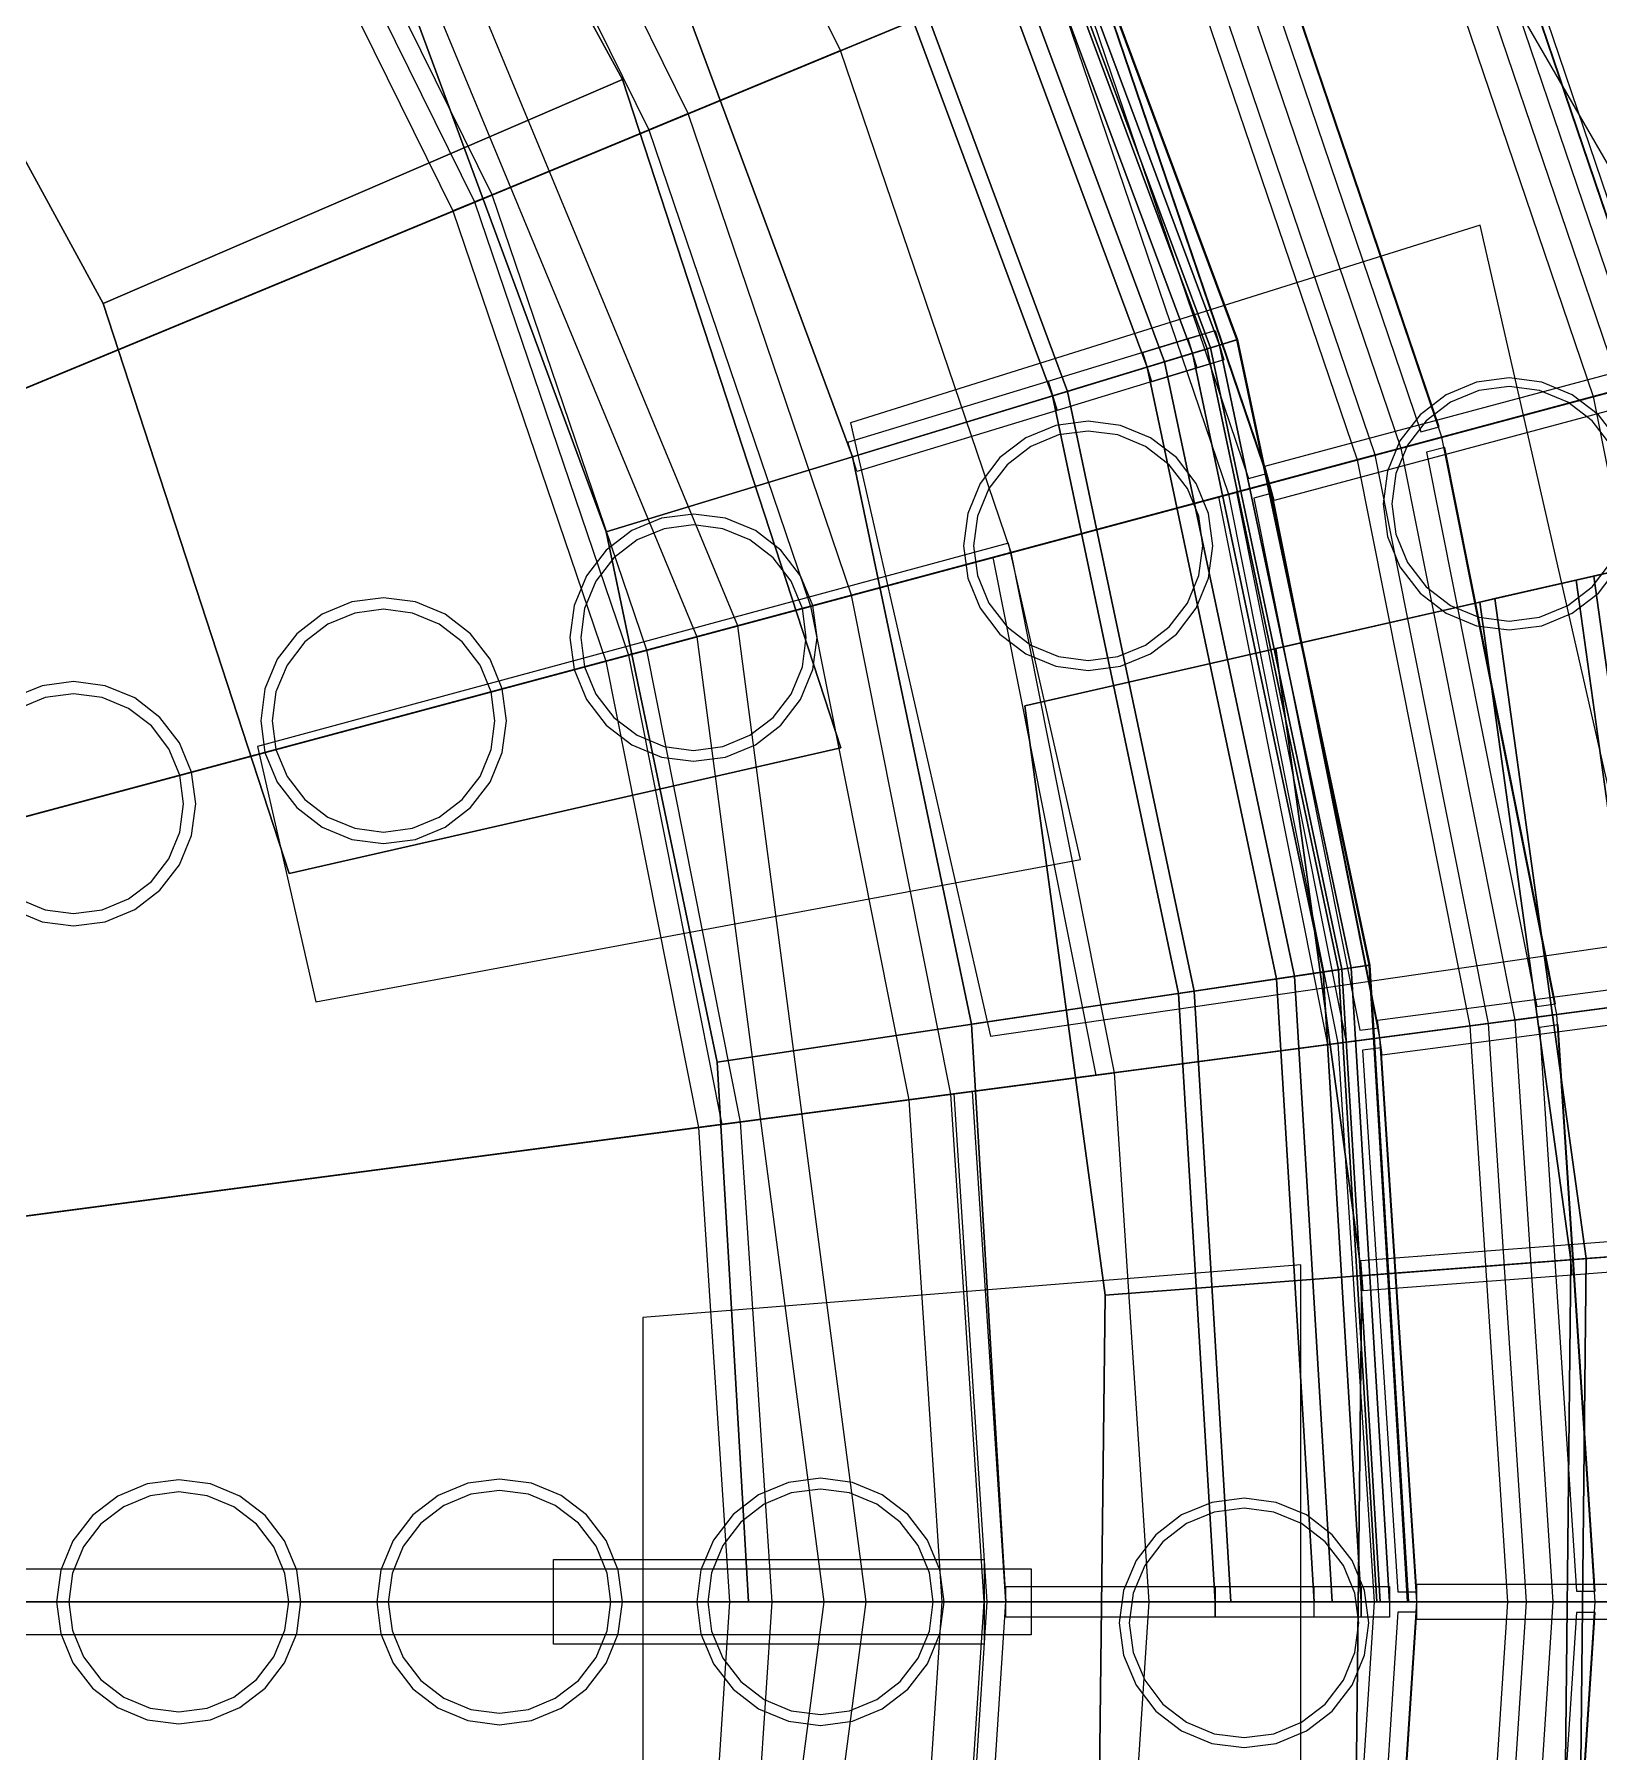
# Model space of a CAD drawing. Header units: millimetres. Extents: x -52000 to 54854, y -52000 to 53750.
# Drawn here: x 12471 to 19107, y -635 to 6650 of the extents above; entities that cross this region are included whole.
import ezdxf

# ---------------------------------------------------------------- set-up
doc = ezdxf.new("R2010")
doc.units = ezdxf.units.MM
for name, color, linetype, lineweight in [('D-BMK-AXIS', 7, 'Continuous', 13), ('D-STR-DECK', 7, 'Continuous', 25), ('D-STR-STRC', 7, 'Continuous', 25)]:
    doc.layers.add(name, color=color, linetype=linetype, lineweight=lineweight)

msp = doc.modelspace()

# ---------------------------------------------------------------- linework, layer by layer
at = {"layer": 'D-BMK-AXIS'}
msp.add_line((-52000, 0), (52000, 0), dxfattribs=at)
msp.add_lwpolyline([(0, 39259.8), (-34000, -19629.9), (34000, -19629.9)], close=True, dxfattribs=at)
at = {"layer": 'D-STR-DECK'}
for points in [[(5543.3, 2296.1), (26700.1, 11059.6), (25028.1, 14450), (5196.2, 3000)], [(5543.3, 2296.1), (21711.2, 8993.1), (20351.6, 11750), (5196.2, 3000)], [(5795.6, 1552.9), (27915.3, 7479.9), (26700.1, 11059.6), (5543.3, 2296.1)], [(5543.3, 2296.1), (20120.6, 8334.2), (18860.6, 10889.2), (5196.2, 3000)], [(5543.3, 2296.1), (18530, 7675.4), (17369.6, 10028.4), (5196.2, 3000)], [(4619.4, 1913.4), (17368.9, 7194.4), (16281.3, 9400), (4330.1, 2500)], [(12762.1, 5508.1), (14965.6, 6459.2), (13537.9, 9078.3), (11544.6, 7741.6)], [(14965.6, 6459.2), (14965.6, 6459.2), (13537.9, 9078.3), (13537.9, 9078.3)], [(5795.6, 1552.9), (22699.3, 6082.2), (21711.2, 8993.1), (5543.3, 2296.1)], [(4619.4, 1913.4), (15890.7, 6582.2), (14895.6, 8600), (4330.1, 2500)], [(5795.6, 1552.9), (21036.3, 5636.7), (20120.6, 8334.2), (5543.3, 2296.1)], [(15077.7, 6245.4), (15244, 6314.3), (14289.4, 8250), (14133.5, 8160)], [(5795.6, 1552.9), (15454.8, 4141.1), (13856.4, 8000), (5196.2, 3000)], [(15280.9, 4094.5), (15454.8, 4141.1), (13856.4, 8000), (13700.5, 7910)], [(17571.5, 5354.6), (17265.4, 5261.3), (16334.5, 7763.6), (16623.5, 7901)], [(17459.6, 5320.5), (17574.4, 5355.4), (16626.3, 7902.3), (16517.9, 7850.8)], [(17574.4, 5355.4), (17498.3, 5332.2), (16554.4, 7868.1), (16626.3, 7902.3)], [(17498.3, 5332.2), (17571.5, 5354.6), (16623.5, 7901), (16554.4, 7868.1)], [(4619.4, 1913.4), (14412.5, 5969.9), (13510, 7800), (4330.1, 2500)], [(14246.2, 5901), (14412.5, 5969.9), (13510, 7800), (13354.1, 7710)], [(14338.6, 5939.2), (14412.5, 5969.9), (13510, 7800), (13440.7, 7760)], [(17383.5, 5297.3), (16790.5, 5116.5), (15886, 7550.5), (16446, 7816.6)], [(16853.5, 5135.7), (17446.5, 5316.5), (16505.5, 7844.9), (15945.5, 7578.8)], [(17192.2, 5239), (17498.3, 5332.2), (16554.4, 7868.1), (16265.4, 7730.8)], [(17498.3, 5332.2), (17383.5, 5297.3), (16446, 7816.6), (16554.4, 7868.1)], [(17383.5, 5297.3), (17459.6, 5320.5), (16517.9, 7850.8), (16446, 7816.6)], [(17446.5, 5316.5), (17383.5, 5297.3), (16446, 7816.6), (16505.5, 7844.9)], [(12762.1, 5508.1), (12762.1, 5508.1), (11544.6, 7741.6), (11544.6, 7741.6)], [(14896.4, 4539.4), (17192.2, 5239), (16265.4, 7730.8), (14097.8, 6700.5)], [(17265.4, 5261.3), (17192.2, 5239), (16265.4, 7730.8), (16334.5, 7763.6)], [(17192.2, 5239), (17192.2, 5239), (16265.4, 7730.8), (16265.4, 7730.8)], [(5795.6, 1552.9), (19373.3, 5191.1), (18530, 7675.4), (5543.3, 2296.1)], [(19083.5, 5113.4), (19402.3, 5198.8), (18557.7, 7686.9), (18252.8, 7560.6)], [(19199.4, 5144.5), (19373.3, 5191.1), (18530, 7675.4), (18363.7, 7606.5)], [(16790.5, 5116.5), (16853.5, 5135.7), (15945.5, 7578.8), (15886, 7550.5)], [(19283.8, 5215.8), (19361, 5236.7), (18548, 7631.7), (18474, 7601.3)], [(16790.5, 5116.5), (15941, 4857.7), (15084, 7169.3), (15886, 7550.5)], [(16790.5, 5116.5), (16790.5, 5116.5), (15886, 7550.5), (15886, 7550.5)], [(5948.7, 783.2), (28652.8, 3772.2), (27915.3, 7479.9), (5795.6, 1552.9)], [(18268.2, 4894.9), (18442, 4941.5), (17639.3, 7306.4), (17473, 7237.5)], [(18353.1, 4964.1), (18430.3, 4985), (17656.4, 7264.8), (17582.5, 7234.4)], [(4829.6, 1294.1), (18159.4, 4865.8), (17368.9, 7194.4), (4619.4, 1913.4)], [(15941, 4857.7), (15941, 4857.7), (15084, 7169.3), (15084, 7169.3)], [(18082.1, 4845.1), (18159.4, 4865.8), (17368.9, 7194.4), (17295, 7163.8)], [(17536.5, 4698.9), (17710.3, 4745.5), (16939.4, 7016.5), (16773.1, 6947.7)], [(17621.9, 4766.3), (17699.1, 4787.2), (16955.9, 6976.6), (16881.9, 6946.2)], [(14896.4, 4539.4), (14896.4, 4539.4), (14097.8, 6700.5), (14097.8, 6700.5)], [(4829.6, 1294.1), (16613.9, 4451.7), (15890.7, 6582.2), (4619.4, 1913.4)], [(17690.9, 4817.9), (24342.8, 6600.3), (24381.6, 6455.4), (17729.7, 4673)], [(12762.1, 5508.1), (14965.6, 6459.2), (14965.6, 6459.2), (12762.1, 5508.1)], [(13552.1, 3090.2), (15892.1, 3623.8), (14965.6, 6459.2), (12762.1, 5508.1)], [(12762.1, 5508.1), (14965.6, 6459.2), (14965.6, 6459.2), (12762.1, 5508.1)], [(15892.1, 3623.8), (15892.1, 3623.8), (14965.6, 6459.2), (14965.6, 6459.2)], [(15763.9, 4223.9), (15937.8, 4270.5), (15244, 6314.3), (15077.7, 6245.4)], [(5948.7, 783.2), (23299, 3067.4), (22699.3, 6082.2), (5795.6, 1552.9)], [(4829.6, 1294.1), (15068.4, 4037.6), (14412.5, 5969.9), (4619.4, 1913.4)], [(14894.6, 3991), (15068.4, 4037.6), (14412.5, 5969.9), (14246.2, 5901)], [(14991.2, 4016.9), (15068.4, 4037.6), (14412.5, 5969.9), (14338.6, 5939.2)], [(16526.7, 2399.6), (19297.6, 2802), (18604.8, 5840.6), (15933.3, 5002)], [(5948.7, 783.2), (21592, 2842.6), (21036.3, 5636.7), (5795.6, 1552.9)], [(13552.1, 3090.2), (13552.1, 3090.2), (12762.1, 5508.1), (12762.1, 5508.1)], [(17173.3, 5301.1), (17479.4, 5394.4), (17517.3, 5270.1), (17211.2, 5176.8)], [(17517.3, 5270.1), (17402.5, 5235.1), (17364.6, 5359.4), (17479.4, 5394.4)], [(17402.5, 5235.1), (16809.4, 5054.4), (16771.5, 5178.7), (17364.6, 5359.4)], [(17192.2, 5239), (17498.3, 5332.2), (17571.5, 5354.6), (17265.4, 5261.3)], [(17192.2, 5239), (17498.3, 5332.2), (17571.5, 5354.6), (17265.4, 5261.3)], [(17740.6, 2643), (18057.1, 2690.2), (17498.3, 5332.2), (17192.2, 5239)], [(18132.8, 2701.5), (17816.3, 2654.3), (17265.4, 5261.3), (17571.5, 5354.6)], [(17498.3, 5332.2), (17383.5, 5297.3), (17459.6, 5320.5), (17574.4, 5355.4)], [(17498.3, 5332.2), (17383.5, 5297.3), (17459.6, 5320.5), (17574.4, 5355.4)], [(18057.1, 2690.2), (17938.4, 2672.5), (17383.5, 5297.3), (17498.3, 5332.2)], [(17938.4, 2672.5), (18017.1, 2684.2), (17459.6, 5320.5), (17383.5, 5297.3)], [(18017.1, 2684.2), (18135.8, 2701.9), (17574.4, 5355.4), (17459.6, 5320.5)], [(18135.8, 2701.9), (18057.1, 2690.2), (17498.3, 5332.2), (17574.4, 5355.4)], [(18057.1, 2690.2), (18132.8, 2701.5), (17571.5, 5354.6), (17498.3, 5332.2)], [(17383.5, 5297.3), (16790.5, 5116.5), (16853.5, 5135.7), (17446.5, 5316.5)], [(17383.5, 5297.3), (16790.5, 5116.5), (16853.5, 5135.7), (17446.5, 5316.5)], [(17938.4, 2672.5), (17325.1, 2581.1), (16790.5, 5116.5), (17383.5, 5297.3)], [(17390.3, 2590.9), (18003.5, 2682.2), (17446.5, 5316.5), (16853.5, 5135.7)], [(17816.3, 2654.3), (17740.6, 2643), (17192.2, 5239), (17265.4, 5261.3)], [(18003.5, 2682.2), (17938.4, 2672.5), (17383.5, 5297.3), (17446.5, 5316.5)], [(5948.7, 783.2), (19885.1, 2617.9), (19373.3, 5191.1), (5795.6, 1552.9)], [(14896.4, 4539.4), (17192.2, 5239), (17192.2, 5239), (14896.4, 4539.4)], [(15366.8, 2289.4), (17740.6, 2643), (17192.2, 5239), (14896.4, 4539.4)], [(14896.4, 4539.4), (17192.2, 5239), (17192.2, 5239), (14896.4, 4539.4)], [(16809.4, 5054.4), (15960, 4795.5), (15922.1, 4919.9), (16771.5, 5178.7)], [(17740.6, 2643), (17740.6, 2643), (17192.2, 5239), (17192.2, 5239)], [(19587.7, 2578.8), (19914.9, 2621.8), (19402.3, 5198.8), (19083.5, 5113.4)], [(16790.5, 5116.5), (15941, 4857.7), (15941, 4857.7), (16790.5, 5116.5)], [(17325.1, 2581.1), (16446.8, 2450.3), (15941, 4857.7), (16790.5, 5116.5)], [(16790.5, 5116.5), (15941, 4857.7), (15941, 4857.7), (16790.5, 5116.5)], [(17325.1, 2581.1), (17390.3, 2590.9), (16853.5, 5135.7), (16790.5, 5116.5)], [(17325.1, 2581.1), (17325.1, 2581.1), (16790.5, 5116.5), (16790.5, 5116.5)], [(18750.8, 2468.6), (18929.3, 2492.1), (18442, 4941.5), (18268.2, 4894.9)], [(18844.1, 2526.1), (18923.3, 2536.7), (18453.6, 4898.1), (18376.3, 4877.5)], [(4957.2, 652.6), (18639.2, 2453.9), (18159.4, 4865.8), (4829.6, 1294.1)], [(16446.8, 2450.3), (16446.8, 2450.3), (15941, 4857.7), (15941, 4857.7)], [(18559.8, 2443.5), (18639.2, 2453.9), (18159.4, 4865.8), (18082.1, 4845.1)], [(17999.8, 2369.7), (18178.2, 2393.2), (17710.3, 4745.5), (17536.5, 4698.9)], [(17957, 2364.1), (18036.4, 2374.5), (17572.1, 4708.4), (17494.8, 4687.7)], [(18093.2, 2425.4), (18172.5, 2436), (17721.5, 4703.7), (17644.1, 4683.2)], [(15366.8, 2289.4), (15366.8, 2289.4), (14896.4, 4539.4), (14896.4, 4539.4)], [(4957.2, 652.6), (17052.9, 2245.1), (16613.9, 4451.7), (4829.6, 1294.1)], [(13664.9, 2545.8), (16909.1, 3150.2), (16603.2, 4491.4), (13417.7, 3629.7)], [(16973.5, 2234.6), (17052.9, 2245.1), (16613.9, 4451.7), (16536.7, 4431)], [(19207, 4379.6), (18602.5, 4241.8), (18666.7, 4256.4), (19271.2, 4394.3)], [(19606.4, 1498.8), (18988.2, 1451.5), (18602.5, 4241.8), (19207, 4379.6)], [(19053.9, 1456.5), (19672.1, 1503.8), (19271.2, 4394.3), (18666.7, 4256.4)], [(19012, 4335.2), (19324, 4406.3), (19398.6, 4423.3), (19086.6, 4352.2)], [(19407, 1483.5), (19726.1, 1507.9), (19324, 4406.3), (19012, 4335.2)], [(19802.4, 1513.8), (19483.3, 1489.4), (19086.6, 4352.2), (19398.6, 4423.3)], [(16672.1, 3801.6), (19012, 4335.2), (19012, 4335.2), (16672.1, 3801.6)], [(17014, 1300.6), (19407, 1483.5), (19012, 4335.2), (16672.1, 3801.6)], [(19483.3, 1489.4), (19407, 1483.5), (19012, 4335.2), (19086.6, 4352.2)], [(19407, 1483.5), (19407, 1483.5), (19012, 4335.2), (19012, 4335.2)], [(16180.4, 2130.2), (16358.8, 2153.7), (15937.8, 4270.5), (15763.9, 4223.9)], [(18602.5, 4241.8), (17736.7, 4044.4), (17736.7, 4044.4), (18602.5, 4241.8)], [(18988.2, 1451.5), (18102.8, 1383.8), (17736.7, 4044.4), (18602.5, 4241.8)], [(18988.2, 1451.5), (19053.9, 1456.5), (18666.7, 4256.4), (18602.5, 4241.8)], [(18988.2, 1451.5), (18988.2, 1451.5), (18602.5, 4241.8), (18602.5, 4241.8)], [(6000, 0), (16000, 0), (15454.8, 4141.1), (5795.6, 1552.9)], [(15820, 0), (16000, 0), (15454.8, 4141.1), (15280.9, 4094.5)], [(4957.2, 652.6), (15466.5, 2036.2), (15068.4, 4037.6), (4829.6, 1294.1)], [(15288.1, 2012.7), (15466.5, 2036.2), (15068.4, 4037.6), (14894.6, 3991)], [(15387.2, 2025.8), (15466.5, 2036.2), (15068.4, 4037.6), (14991.2, 4016.9)], [(18102.8, 1383.8), (18102.8, 1383.8), (17736.7, 4044.4), (17736.7, 4044.4)], [(17014, 1300.6), (17014, 1300.6), (16672.1, 3801.6), (16672.1, 3801.6)], [(6000, 0), (28900, 0), (28652.8, 3772.2), (5948.7, 783.2)], [(13552.1, 3090.2), (15892.1, 3623.8), (15892.1, 3623.8), (13552.1, 3090.2)], [(18168.4, 2467.6), (24996.1, 3366.4), (25015.7, 3217.7), (18188, 2318.9)], [(6000, 0), (23500, 0), (23299, 3067.4), (5948.7, 783.2)], [(6000, 0), (21778.4, 0), (21592, 2842.6), (5948.7, 783.2)], [(17740.6, 2643), (18057.1, 2690.2), (18132.8, 2701.5), (17816.3, 2654.3)], [(17740.6, 2643), (18057.1, 2690.2), (18132.8, 2701.5), (17816.3, 2654.3)], [(18296.5, 0), (17976.5, 0), (17816.3, 2654.3), (18132.8, 2701.5)], [(18057.1, 2690.2), (17938.4, 2672.5), (18017.1, 2684.2), (18135.8, 2701.9)], [(18057.1, 2690.2), (17938.4, 2672.5), (18017.1, 2684.2), (18135.8, 2701.9)], [(18179.6, 0), (18299.6, 0), (18135.8, 2701.9), (18017.1, 2684.2)], [(18299.6, 0), (18220, 0), (18057.1, 2690.2), (18135.8, 2701.9)], [(18220, 0), (18296.5, 0), (18132.8, 2701.5), (18057.1, 2690.2)], [(15366.8, 2289.4), (17740.6, 2643), (17740.6, 2643), (15366.8, 2289.4)], [(15500, 0), (17900, 0), (17740.6, 2643), (15366.8, 2289.4)], [(15366.8, 2289.4), (17740.6, 2643), (17740.6, 2643), (15366.8, 2289.4)], [(17938.4, 2672.5), (17325.1, 2581.1), (17390.3, 2590.9), (18003.5, 2682.2)], [(17938.4, 2672.5), (17325.1, 2581.1), (17390.3, 2590.9), (18003.5, 2682.2)], [(18100, 0), (17480, 0), (17325.1, 2581.1), (17938.4, 2672.5)], [(17545.9, 0), (18165.9, 0), (18003.5, 2682.2), (17390.3, 2590.9)], [(17900, 0), (18220, 0), (18057.1, 2690.2), (17740.6, 2643)], [(17976.5, 0), (17900, 0), (17740.6, 2643), (17816.3, 2654.3)], [(17900, 0), (17900, 0), (17740.6, 2643), (17740.6, 2643)], [(18220, 0), (18100, 0), (17938.4, 2672.5), (18057.1, 2690.2)], [(18100, 0), (18179.6, 0), (18017.1, 2684.2), (17938.4, 2672.5)], [(18165.9, 0), (18100, 0), (17938.4, 2672.5), (18003.5, 2682.2)], [(6000, 0), (20056.7, 0), (19885.1, 2617.9), (5948.7, 783.2)], [(17325.1, 2581.1), (16446.8, 2450.3), (16446.8, 2450.3), (17325.1, 2581.1)], [(17480, 0), (16592, 0), (16446.8, 2450.3), (17325.1, 2581.1)], [(17325.1, 2581.1), (16446.8, 2450.3), (16446.8, 2450.3), (17325.1, 2581.1)], [(17480, 0), (17545.9, 0), (17390.3, 2590.9), (17325.1, 2581.1)], [(17480, 0), (17480, 0), (17325.1, 2581.1), (17325.1, 2581.1)], [(18912.6, 0), (19092.6, 0), (18929.3, 2492.1), (18750.8, 2468.6)], [(5000, 0), (18800, 0), (18639.2, 2453.9), (4957.2, 652.6)], [(16592, 0), (16592, 0), (16446.8, 2450.3), (16446.8, 2450.3)], [(18720, 0), (18800, 0), (18639.2, 2453.9), (18559.8, 2443.5)], [(19012.6, 44.8), (19092.6, 45), (18935.1, 2447.5), (18855.7, 2437.2)], [(18155.1, 0), (18335.1, 0), (18178.2, 2393.2), (17999.8, 2369.7)], [(18255, 43), (18335, 43.2), (18183.8, 2350.4), (18104.5, 2340.1)], [(15500, 0), (15500, 0), (15366.8, 2289.4), (15366.8, 2289.4)], [(5000, 0), (17200, 0), (17052.9, 2245.1), (4957.2, 652.6)], [(16320, 0), (16500, 0), (16358.8, 2153.7), (16180.4, 2130.2)], [(16512, 0), (16592, 0), (16450.1, 2165.7), (16370.7, 2155.2)], [(5000, 0), (15600, 0), (15466.5, 2036.2), (4957.2, 652.6)], [(15420, 0), (15600, 0), (15466.5, 2036.2), (15288.1, 2012.7)], [(19611.4, 1434), (18993.2, 1386.7), (18983.3, 1516.3), (19601.5, 1563.6)], [(16983.6, -1218.1), (19377.5, -1389.8), (19407, 1483.5), (17014, 1300.6)], [(17014, 1300.6), (19407, 1483.5), (19407, 1483.5), (17014, 1300.6)], [(17014, 1300.6), (19407, 1483.5), (19407, 1483.5), (17014, 1300.6)], [(18993.2, 1386.7), (18107.8, 1319), (18097.9, 1448.6), (18983.3, 1516.3)], [(19577, -1404.1), (18958.6, -1359.8), (18988.2, 1451.5), (19606.4, 1498.8)], [(19606.4, 1498.8), (18988.2, 1451.5), (19053.9, 1456.5), (19672.1, 1503.8)], [(19606.4, 1498.8), (18988.2, 1451.5), (19053.9, 1456.5), (19672.1, 1503.8)], [(19024.3, -1364.5), (19642.7, -1408.8), (19672.1, 1503.8), (19053.9, 1456.5)], [(15051.7, -1206.7), (17842.8, -1430.5), (17842.8, 1430.5), (15051.7, 1206.7)], [(18958.6, -1359.8), (18072.8, -1296.2), (18102.8, 1383.8), (18988.2, 1451.5)], [(18988.2, 1451.5), (18102.8, 1383.8), (18102.8, 1383.8), (18988.2, 1451.5)], [(18988.2, 1451.5), (18102.8, 1383.8), (18102.8, 1383.8), (18988.2, 1451.5)], [(18958.6, -1359.8), (19024.3, -1364.5), (19053.9, 1456.5), (18988.2, 1451.5)], [(18958.6, -1359.8), (18958.6, -1359.8), (18988.2, 1451.5), (18988.2, 1451.5)], [(18072.8, -1296.2), (18072.8, -1296.2), (18102.8, 1383.8), (18102.8, 1383.8)], [(16983.6, -1218.1), (16983.6, -1218.1), (17014, 1300.6), (17014, 1300.6)], [(14672.7, 180), (16500, 180), (16500, -180), (14672.7, -180)], [(10950.3, 140), (16700, 140), (16700, -140), (10950.3, -140)], [(18335.1, 75), (25221.6, 75), (25221.6, -75), (18335.1, -75)], [(15500, 0), (17900, 0), (17900, 0), (15500, 0)], [(17480, -65), (16592, -65), (16592, 65), (17480, 65)], [(17480, 0), (16592, 0), (16592, 0), (17480, 0)], [(18100, -65), (17480, -65), (17480, 65), (18100, 65)], [(18100, 0), (17480, 0), (17545.9, 0), (18165.9, 0)], [(17900, 65), (18220, 65), (18220, -65), (17900, -65)], [(17900, 0), (18220, 0), (18296.5, 0), (17976.5, 0)], [(18220, -65), (18100, -65), (18100, 65), (18220, 65)], [(18220, 0), (18100, 0), (18179.6, 0), (18299.6, 0)], [(4957.2, -652.6), (15466.5, -2036.2), (15600, 0), (5000, 0)], [(4957.2, -652.6), (17052.9, -2245.1), (17200, 0), (5000, 0)], [(4957.2, -652.6), (18639.2, -2453.9), (18800, 0), (5000, 0)], [(5795.6, -1552.9), (15454.8, -4141.1), (16000, 0), (6000, 0)], [(5948.7, -783.2), (19885.1, -2617.9), (20056.7, 0), (6000, 0)], [(5948.7, -783.2), (21592, -2842.6), (21778.4, 0), (6000, 0)], [(5948.7, -783.2), (23299, -3067.4), (23500, 0), (6000, 0)], [(5948.7, -783.2), (28652.8, -3772.2), (28900, 0), (6000, 0)], [(15280.9, -4094.5), (15454.8, -4141.1), (16000, 0), (15820, 0)], [(15288.1, -2012.7), (15466.5, -2036.2), (15600, 0), (15420, 0)], [(16180.4, -2130.2), (16358.8, -2153.7), (16500, 0), (16320, 0)], [(16370.7, -2155.2), (16450.1, -2165.7), (16592, 0), (16512, 0)], [(17999.8, -2369.7), (18178.2, -2393.2), (18335.1, 0), (18155.1, 0)], [(18104.5, -2340.1), (18183.8, -2350.4), (18335, -43.2), (18255, -43)], [(18559.8, -2443.5), (18639.2, -2453.9), (18800, 0), (18720, 0)], [(18750.8, -2468.6), (18929.3, -2492.1), (19092.6, 0), (18912.6, 0)], [(18855.7, -2437.2), (18935.1, -2447.5), (19092.6, -45), (19012.6, -44.8)]]:
    msp.add_lwpolyline(points, close=True, dxfattribs=at)
at = {"layer": 'D-STR-STRC'}
for points in [[(19262.1, 4658.4), (19243.9, 4796.8), (19190.5, 4925.9), (19105.4, 5036.7), (18994.6, 5121.7), (18865.6, 5175.1), (18727.2, 5193.3), (18588.7, 5175.1), (18459.7, 5121.7), (18348.9, 5036.7), (18263.9, 4925.9), (18210.4, 4796.8), (18192.2, 4658.4), (18210.4, 4519.9), (18263.9, 4390.9), (18348.9, 4280.1), (18459.7, 4195.1), (18588.7, 4141.6), (18727.2, 4123.4), (18865.6, 4141.6), (18994.6, 4195.1), (19105.4, 4280.1), (19190.5, 4390.9), (19243.9, 4519.9)], [(19262.1, 4658.4), (19243.9, 4796.8), (19190.5, 4925.9), (19105.4, 5036.7), (18994.6, 5121.7), (18865.6, 5175.1), (18727.2, 5193.3), (18588.7, 5175.1), (18459.7, 5121.7), (18348.9, 5036.7), (18263.9, 4925.9), (18210.4, 4796.8), (18192.2, 4658.4), (18210.4, 4519.9), (18263.9, 4390.9), (18348.9, 4280.1), (18459.7, 4195.1), (18588.7, 4141.6), (18727.2, 4123.4), (18865.6, 4141.6), (18994.6, 4195.1), (19105.4, 4280.1), (19190.5, 4390.9), (19243.9, 4519.9)], [(19224.6, 4658.4), (19207.7, 4787.1), (19158, 4907.1), (19078.9, 5010.1), (18975.9, 5089.2), (18855.9, 5138.9), (18727.2, 5155.8), (18598.4, 5138.9), (18478.4, 5089.2), (18375.4, 5010.1), (18296.4, 4907.1), (18246.7, 4787.1), (18229.7, 4658.4), (18246.7, 4529.6), (18296.4, 4409.7), (18375.4, 4306.6), (18478.4, 4227.6), (18598.4, 4177.9), (18727.2, 4160.9), (18855.9, 4177.9), (18975.9, 4227.6), (19078.9, 4306.6), (19158, 4409.7), (19207.7, 4529.6)], [(19224.6, 4658.4), (19207.7, 4787.1), (19158, 4907.1), (19078.9, 5010.1), (18975.9, 5089.2), (18855.9, 5138.9), (18727.2, 5155.8), (18598.4, 5138.9), (18478.4, 5089.2), (18375.4, 5010.1), (18296.4, 4907.1), (18246.7, 4787.1), (18229.7, 4658.4), (18246.7, 4529.6), (18296.4, 4409.7), (18375.4, 4306.6), (18478.4, 4227.6), (18598.4, 4177.9), (18727.2, 4160.9), (18855.9, 4177.9), (18975.9, 4227.6), (19078.9, 4306.6), (19158, 4409.7), (19207.7, 4529.6)], [(17470.2, 4480.5), (17452.2, 4617.4), (17399.4, 4745), (17315.3, 4854.6), (17205.7, 4938.7), (17078.1, 4991.5), (16941.1, 5009.6), (16804.2, 4991.5), (16676.6, 4938.7), (16567, 4854.6), (16482.9, 4745), (16430.1, 4617.4), (16412, 4480.5), (16430.1, 4343.5), (16482.9, 4215.9), (16567, 4106.3), (16676.6, 4022.3), (16804.2, 3969.4), (16941.1, 3951.4), (17078.1, 3969.4), (17205.7, 4022.3), (17315.3, 4106.3), (17399.4, 4215.9), (17452.2, 4343.5)], [(17470.2, 4480.5), (17452.2, 4617.4), (17399.4, 4745), (17315.3, 4854.6), (17205.7, 4938.7), (17078.1, 4991.5), (16941.1, 5009.6), (16804.2, 4991.5), (16676.6, 4938.7), (16567, 4854.6), (16482.9, 4745), (16430.1, 4617.4), (16412, 4480.5), (16430.1, 4343.5), (16482.9, 4215.9), (16567, 4106.3), (16676.6, 4022.3), (16804.2, 3969.4), (16941.1, 3951.4), (17078.1, 3969.4), (17205.7, 4022.3), (17315.3, 4106.3), (17399.4, 4215.9), (17452.2, 4343.5)], [(17427.8, 4480.5), (17411.2, 4606.4), (17362.6, 4723.8), (17285.3, 4824.6), (17184.5, 4901.9), (17067.1, 4950.6), (16941.1, 4967.1), (16815.2, 4950.6), (16697.8, 4901.9), (16597, 4824.6), (16519.7, 4723.8), (16471.1, 4606.4), (16454.5, 4480.5), (16471.1, 4354.5), (16519.7, 4237.1), (16597, 4136.3), (16697.8, 4059), (16815.2, 4010.4), (16941.1, 3993.8), (17067.1, 4010.4), (17184.5, 4059), (17285.3, 4136.3), (17362.6, 4237.1), (17411.2, 4354.5)], [(17427.8, 4480.5), (17411.2, 4606.4), (17362.6, 4723.8), (17285.3, 4824.6), (17184.5, 4901.9), (17067.1, 4950.6), (16941.1, 4967.1), (16815.2, 4950.6), (16697.8, 4901.9), (16597, 4824.6), (16519.7, 4723.8), (16471.1, 4606.4), (16454.5, 4480.5), (16471.1, 4354.5), (16519.7, 4237.1), (16597, 4136.3), (16697.8, 4059), (16815.2, 4010.4), (16941.1, 3993.8), (17067.1, 4010.4), (17184.5, 4059), (17285.3, 4136.3), (17362.6, 4237.1), (17411.2, 4354.5)], [(15791.6, 4090.8), (15773.7, 4226.6), (15721.3, 4353.1), (15638, 4461.7), (15529.3, 4545.1), (15402.8, 4597.5), (15267, 4615.4), (15131.2, 4597.5), (15004.7, 4545.1), (14896, 4461.7), (14812.7, 4353.1), (14760.2, 4226.6), (14742.4, 4090.8), (14760.2, 3955), (14812.7, 3828.5), (14896, 3719.8), (15004.7, 3636.4), (15131.2, 3584), (15267, 3566.1), (15402.8, 3584), (15529.3, 3636.4), (15638, 3719.8), (15721.3, 3828.5), (15773.7, 3955)], [(15791.6, 4090.8), (15773.7, 4226.6), (15721.3, 4353.1), (15638, 4461.7), (15529.3, 4545.1), (15402.8, 4597.5), (15267, 4615.4), (15131.2, 4597.5), (15004.7, 4545.1), (14896, 4461.7), (14812.7, 4353.1), (14760.2, 4226.6), (14742.4, 4090.8), (14760.2, 3955), (14812.7, 3828.5), (14896, 3719.8), (15004.7, 3636.4), (15131.2, 3584), (15267, 3566.1), (15402.8, 3584), (15529.3, 3636.4), (15638, 3719.8), (15721.3, 3828.5), (15773.7, 3955)], [(15745.5, 4090.8), (15729.2, 4214.6), (15681.4, 4330), (15605.3, 4429.1), (15506.2, 4505.2), (15390.8, 4553), (15267, 4569.3), (15143.2, 4553), (15027.7, 4505.2), (14928.7, 4429.1), (14852.6, 4330), (14804.8, 4214.6), (14788.5, 4090.8), (14804.8, 3966.9), (14852.6, 3851.5), (14928.7, 3752.4), (15027.7, 3676.4), (15143.2, 3628.6), (15267, 3612.3), (15390.8, 3628.6), (15506.2, 3676.4), (15605.3, 3752.4), (15681.4, 3851.5), (15729.2, 3966.9)], [(15745.5, 4090.8), (15729.2, 4214.6), (15681.4, 4330), (15605.3, 4429.1), (15506.2, 4505.2), (15390.8, 4553), (15267, 4569.3), (15143.2, 4553), (15027.7, 4505.2), (14928.7, 4429.1), (14852.6, 4330), (14804.8, 4214.6), (14788.5, 4090.8), (14804.8, 3966.9), (14852.6, 3851.5), (14928.7, 3752.4), (15027.7, 3676.4), (15143.2, 3628.6), (15267, 3612.3), (15390.8, 3628.6), (15506.2, 3676.4), (15605.3, 3752.4), (15681.4, 3851.5), (15729.2, 3966.9)], [(14473.6, 3738.5), (14455.8, 3873.4), (14403.8, 3999.2), (14320.9, 4107.1), (14212.9, 4190), (14087.2, 4242.1), (13952.3, 4259.8), (13817.3, 4242.1), (13691.6, 4190), (13583.6, 4107.1), (13500.8, 3999.2), (13448.7, 3873.4), (13430.9, 3738.5), (13448.7, 3603.6), (13500.8, 3477.8), (13583.6, 3369.9), (13691.6, 3287), (13817.3, 3234.9), (13952.3, 3217.2), (14087.2, 3234.9), (14212.9, 3287), (14320.9, 3369.9), (14403.8, 3477.8), (14455.8, 3603.6)], [(14473.6, 3738.5), (14455.8, 3873.4), (14403.8, 3999.2), (14320.9, 4107.1), (14212.9, 4190), (14087.2, 4242.1), (13952.3, 4259.8), (13817.3, 4242.1), (13691.6, 4190), (13583.6, 4107.1), (13500.8, 3999.2), (13448.7, 3873.4), (13430.9, 3738.5), (13448.7, 3603.6), (13500.8, 3477.8), (13583.6, 3369.9), (13691.6, 3287), (13817.3, 3234.9), (13952.3, 3217.2), (14087.2, 3234.9), (14212.9, 3287), (14320.9, 3369.9), (14403.8, 3477.8), (14455.8, 3603.6)], [(14424.7, 3738.5), (14408.6, 3860.8), (14361.4, 3974.7), (14286.3, 4072.6), (14188.5, 4147.7), (14074.5, 4194.9), (13952.3, 4211), (13830, 4194.9), (13716, 4147.7), (13618.2, 4072.6), (13543.1, 3974.7), (13495.9, 3860.8), (13479.8, 3738.5), (13495.9, 3616.2), (13543.1, 3502.3), (13618.2, 3404.4), (13716, 3329.3), (13830, 3282.1), (13952.3, 3266), (14074.5, 3282.1), (14188.5, 3329.3), (14286.3, 3404.4), (14361.4, 3502.3), (14408.6, 3616.2)], [(14424.7, 3738.5), (14408.6, 3860.8), (14361.4, 3974.7), (14286.3, 4072.6), (14188.5, 4147.7), (14074.5, 4194.9), (13952.3, 4211), (13830, 4194.9), (13716, 4147.7), (13618.2, 4072.6), (13543.1, 3974.7), (13495.9, 3860.8), (13479.8, 3738.5), (13495.9, 3616.2), (13543.1, 3502.3), (13618.2, 3404.4), (13716, 3329.3), (13830, 3282.1), (13952.3, 3266), (14074.5, 3282.1), (14188.5, 3329.3), (14286.3, 3404.4), (14361.4, 3502.3), (14408.6, 3616.2)], [(13155.6, 3386.2), (13137.9, 3520.3), (13086.2, 3645.2), (13003.8, 3752.5), (12896.6, 3834.9), (12771.6, 3886.6), (12637.5, 3904.3), (12503.4, 3886.6), (12378.5, 3834.9), (12271.2, 3752.5), (12188.9, 3645.2), (12137.1, 3520.3), (12119.5, 3386.2), (12137.1, 3252.1), (12188.9, 3127.2), (12271.2, 3019.9), (12378.5, 2937.6), (12503.4, 2885.8), (12637.5, 2868.2), (12771.6, 2885.8), (12896.6, 2937.6), (13003.8, 3019.9), (13086.2, 3127.2), (13137.9, 3252.1)], [(13155.6, 3386.2), (13137.9, 3520.3), (13086.2, 3645.2), (13003.8, 3752.5), (12896.6, 3834.9), (12771.6, 3886.6), (12637.5, 3904.3), (12503.4, 3886.6), (12378.5, 3834.9), (12271.2, 3752.5), (12188.9, 3645.2), (12137.1, 3520.3), (12119.5, 3386.2), (12137.1, 3252.1), (12188.9, 3127.2), (12271.2, 3019.9), (12378.5, 2937.6), (12503.4, 2885.8), (12637.5, 2868.2), (12771.6, 2885.8), (12896.6, 2937.6), (13003.8, 3019.9), (13086.2, 3127.2), (13137.9, 3252.1)], [(13104, 3386.2), (13088.1, 3506.9), (13041.5, 3619.4), (12967.3, 3716), (12870.7, 3790.2), (12758.3, 3836.8), (12637.5, 3852.6), (12516.8, 3836.8), (12404.3, 3790.2), (12307.7, 3716), (12233.6, 3619.4), (12187, 3506.9), (12171.1, 3386.2), (12187, 3265.5), (12233.6, 3153), (12307.7, 3056.4), (12404.3, 2982.3), (12516.8, 2935.7), (12637.5, 2919.8), (12758.3, 2935.7), (12870.7, 2982.3), (12967.3, 3056.4), (13041.5, 3153), (13088.1, 3265.5)], [(13104, 3386.2), (13088.1, 3506.9), (13041.5, 3619.4), (12967.3, 3716), (12870.7, 3790.2), (12758.3, 3836.8), (12637.5, 3852.6), (12516.8, 3836.8), (12404.3, 3790.2), (12307.7, 3716), (12233.6, 3619.4), (12187, 3506.9), (12171.1, 3386.2), (12187, 3265.5), (12233.6, 3153), (12307.7, 3056.4), (12404.3, 2982.3), (12516.8, 2935.7), (12637.5, 2919.8), (12758.3, 2935.7), (12870.7, 2982.3), (12967.3, 3056.4), (13041.5, 3153), (13088.1, 3265.5)], [(13601.4, 0), (13583.7, 134.1), (13532, 259), (13449.7, 366.3), (13342.4, 448.6), (13217.4, 500.4), (13083.3, 518.1), (12949.3, 500.4), (12824.3, 448.6), (12717, 366.3), (12634.7, 259), (12582.9, 134.1), (12565.3, 0), (12582.9, -134.1), (12634.7, -259), (12717, -366.3), (12824.3, -448.6), (12949.3, -500.4), (13083.3, -518.1), (13217.4, -500.4), (13342.4, -448.6), (13449.7, -366.3), (13532, -259), (13583.7, -134.1)], [(13601.4, 0), (13583.7, 134.1), (13532, 259), (13449.7, 366.3), (13342.4, 448.6), (13217.4, 500.4), (13083.3, 518.1), (12949.3, 500.4), (12824.3, 448.6), (12717, 366.3), (12634.7, 259), (12582.9, 134.1), (12565.3, 0), (12582.9, -134.1), (12634.7, -259), (12717, -366.3), (12824.3, -448.6), (12949.3, -500.4), (13083.3, -518.1), (13217.4, -500.4), (13342.4, -448.6), (13449.7, -366.3), (13532, -259), (13583.7, -134.1)], [(14965.8, 0), (14948, 134.9), (14895.9, 260.7), (14813.1, 368.6), (14705.1, 451.5), (14579.4, 503.6), (14444.4, 521.3), (14309.5, 503.6), (14183.8, 451.5), (14075.8, 368.6), (13992.9, 260.7), (13940.9, 134.9), (13923.1, 0), (13940.9, -134.9), (13992.9, -260.7), (14075.8, -368.6), (14183.8, -451.5), (14309.5, -503.6), (14444.4, -521.3), (14579.4, -503.6), (14705.1, -451.5), (14813.1, -368.6), (14895.9, -260.7), (14948, -134.9)], [(14965.8, 0), (14948, 134.9), (14895.9, 260.7), (14813.1, 368.6), (14705.1, 451.5), (14579.4, 503.6), (14444.4, 521.3), (14309.5, 503.6), (14183.8, 451.5), (14075.8, 368.6), (13992.9, 260.7), (13940.9, 134.9), (13923.1, 0), (13940.9, -134.9), (13992.9, -260.7), (14075.8, -368.6), (14183.8, -451.5), (14309.5, -503.6), (14444.4, -521.3), (14579.4, -503.6), (14705.1, -451.5), (14813.1, -368.6), (14895.9, -260.7), (14948, -134.9)], [(16330.2, 0), (16312.3, 135.8), (16259.9, 262.3), (16176.5, 371), (16067.9, 454.3), (15941.3, 506.8), (15805.6, 524.6), (15669.8, 506.8), (15543.2, 454.3), (15434.6, 371), (15351.2, 262.3), (15298.8, 135.8), (15280.9, 0), (15298.8, -135.8), (15351.2, -262.3), (15434.6, -371), (15543.2, -454.3), (15669.8, -506.8), (15805.6, -524.6), (15941.3, -506.8), (16067.9, -454.3), (16176.5, -371), (16259.9, -262.3), (16312.3, -135.8)], [(16330.2, 0), (16312.3, 135.8), (16259.9, 262.3), (16176.5, 371), (16067.9, 454.3), (15941.3, 506.8), (15805.6, 524.6), (15669.8, 506.8), (15543.2, 454.3), (15434.6, 371), (15351.2, 262.3), (15298.8, 135.8), (15280.9, 0), (15298.8, -135.8), (15351.2, -262.3), (15434.6, -371), (15543.2, -454.3), (15669.8, -506.8), (15805.6, -524.6), (15941.3, -506.8), (16067.9, -454.3), (16176.5, -371), (16259.9, -262.3), (16312.3, -135.8)], [(13549.8, 0), (13533.9, 120.7), (13487.3, 233.2), (13413.2, 329.8), (13316.5, 403.9), (13204.1, 450.5), (13083.3, 466.4), (12962.6, 450.5), (12850.1, 403.9), (12753.5, 329.8), (12679.4, 233.2), (12632.8, 120.7), (12616.9, 0), (12632.8, -120.7), (12679.4, -233.2), (12753.5, -329.8), (12850.1, -403.9), (12962.6, -450.5), (13083.3, -466.4), (13204.1, -450.5), (13316.5, -403.9), (13413.2, -329.8), (13487.3, -233.2), (13533.9, -120.7)], [(13549.8, 0), (13533.9, 120.7), (13487.3, 233.2), (13413.2, 329.8), (13316.5, 403.9), (13204.1, 450.5), (13083.3, 466.4), (12962.6, 450.5), (12850.1, 403.9), (12753.5, 329.8), (12679.4, 233.2), (12632.8, 120.7), (12616.9, 0), (12632.8, -120.7), (12679.4, -233.2), (12753.5, -329.8), (12850.1, -403.9), (12962.6, -450.5), (13083.3, -466.4), (13204.1, -450.5), (13316.5, -403.9), (13413.2, -329.8), (13487.3, -233.2), (13533.9, -120.7)], [(14916.9, 0), (14900.8, 122.3), (14853.6, 236.2), (14778.5, 334.1), (14680.7, 409.2), (14566.7, 456.4), (14444.4, 472.5), (14322.2, 456.4), (14208.2, 409.2), (14110.4, 334.1), (14035.3, 236.2), (13988.1, 122.3), (13972, 0), (13988.1, -122.3), (14035.3, -236.2), (14110.4, -334.1), (14208.2, -409.2), (14322.2, -456.4), (14444.4, -472.5), (14566.7, -456.4), (14680.7, -409.2), (14778.5, -334.1), (14853.6, -236.2), (14900.8, -122.3)], [(14916.9, 0), (14900.8, 122.3), (14853.6, 236.2), (14778.5, 334.1), (14680.7, 409.2), (14566.7, 456.4), (14444.4, 472.5), (14322.2, 456.4), (14208.2, 409.2), (14110.4, 334.1), (14035.3, 236.2), (13988.1, 122.3), (13972, 0), (13988.1, -122.3), (14035.3, -236.2), (14110.4, -334.1), (14208.2, -409.2), (14322.2, -456.4), (14444.4, -472.5), (14566.7, -456.4), (14680.7, -409.2), (14778.5, -334.1), (14853.6, -236.2), (14900.8, -122.3)], [(16284, 0), (16267.7, 123.8), (16219.9, 239.2), (16143.9, 338.3), (16044.8, 414.4), (15929.4, 462.2), (15805.6, 478.5), (15681.7, 462.2), (15566.3, 414.4), (15467.2, 338.3), (15391.2, 239.2), (15343.4, 123.8), (15327.1, 0), (15343.4, -123.8), (15391.2, -239.2), (15467.2, -338.3), (15566.3, -414.4), (15681.7, -462.2), (15805.6, -478.5), (15929.4, -462.2), (16044.8, -414.4), (16143.9, -338.3), (16219.9, -239.2), (16267.7, -123.8)], [(16284, 0), (16267.7, 123.8), (16219.9, 239.2), (16143.9, 338.3), (16044.8, 414.4), (15929.4, 462.2), (15805.6, 478.5), (15681.7, 462.2), (15566.3, 414.4), (15467.2, 338.3), (15391.2, 239.2), (15343.4, 123.8), (15327.1, 0), (15343.4, -123.8), (15391.2, -239.2), (15467.2, -338.3), (15566.3, -414.4), (15681.7, -462.2), (15805.6, -478.5), (15929.4, -462.2), (16044.8, -414.4), (16143.9, -338.3), (16219.9, -239.2), (16267.7, -123.8)], [(18131.5, -89.2), (18113.5, 47.7), (18060.6, 175.3), (17976.5, 284.9), (17866.9, 369), (17739.3, 421.9), (17602.4, 439.9), (17465.4, 421.9), (17337.8, 369), (17228.3, 284.9), (17144.2, 175.3), (17091.3, 47.7), (17073.3, -89.2), (17091.3, -226.1), (17144.2, -353.7), (17228.3, -463.3), (17337.8, -547.4), (17465.4, -600.3), (17602.4, -618.3), (17739.3, -600.3), (17866.9, -547.4), (17976.5, -463.3), (18060.6, -353.7), (18113.5, -226.1)], [(18131.5, -89.2), (18113.5, 47.7), (18060.6, 175.3), (17976.5, 284.9), (17866.9, 369), (17739.3, 421.9), (17602.4, 439.9), (17465.4, 421.9), (17337.8, 369), (17228.3, 284.9), (17144.2, 175.3), (17091.3, 47.7), (17073.3, -89.2), (17091.3, -226.1), (17144.2, -353.7), (17228.3, -463.3), (17337.8, -547.4), (17465.4, -600.3), (17602.4, -618.3), (17739.3, -600.3), (17866.9, -547.4), (17976.5, -463.3), (18060.6, -353.7), (18113.5, -226.1)], [(18089.1, -89.2), (18072.5, 36.8), (18023.9, 154.1), (17946.5, 254.9), (17845.7, 332.3), (17728.3, 380.9), (17602.4, 397.5), (17476.4, 380.9), (17359, 332.3), (17258.3, 254.9), (17180.9, 154.1), (17132.3, 36.8), (17115.7, -89.2), (17132.3, -215.2), (17180.9, -332.5), (17258.3, -433.3), (17359, -510.7), (17476.4, -559.3), (17602.4, -575.9), (17728.3, -559.3), (17845.7, -510.7), (17946.5, -433.3), (18023.9, -332.5), (18072.5, -215.2)], [(18089.1, -89.2), (18072.5, 36.8), (18023.9, 154.1), (17946.5, 254.9), (17845.7, 332.3), (17728.3, 380.9), (17602.4, 397.5), (17476.4, 380.9), (17359, 332.3), (17258.3, 254.9), (17180.9, 154.1), (17132.3, 36.8), (17115.7, -89.2), (17132.3, -215.2), (17180.9, -332.5), (17258.3, -433.3), (17359, -510.7), (17476.4, -559.3), (17602.4, -575.9), (17728.3, -559.3), (17845.7, -510.7), (17946.5, -433.3), (18023.9, -332.5), (18072.5, -215.2)]]:
    msp.add_lwpolyline(points, close=True, dxfattribs=at)

doc.saveas('drawing.dxf')
